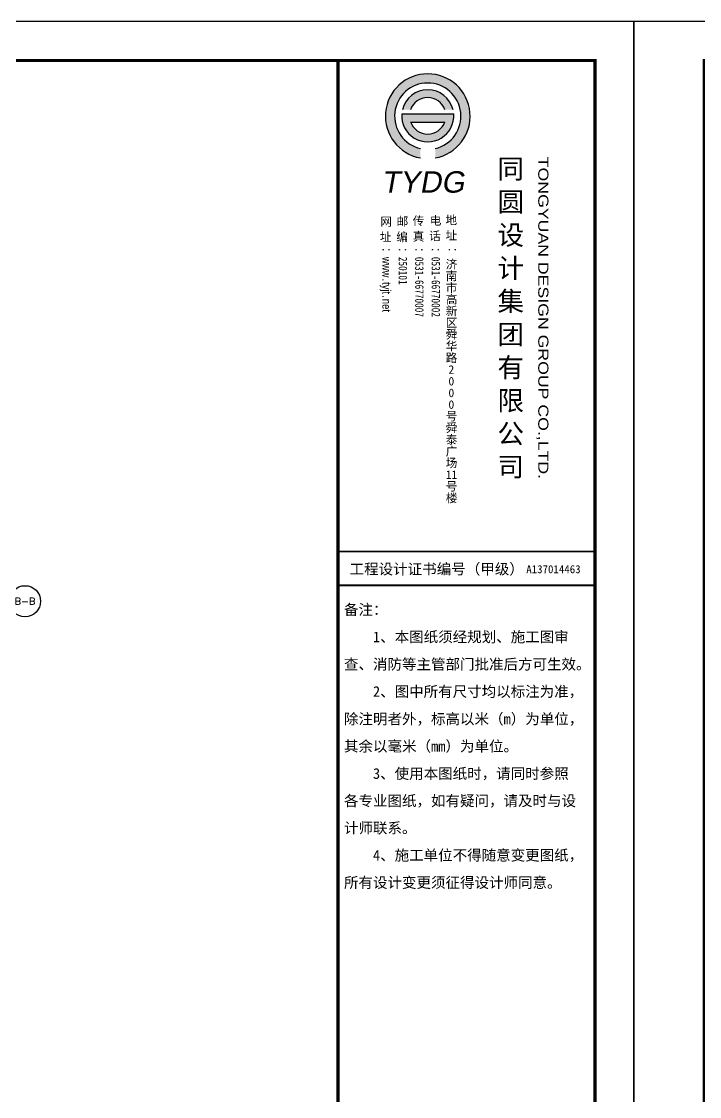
# Model space of a CAD drawing. Extents: x 37906 to 290206, y -18154 to 41246.
# Drawn here: x 114143 to 122847, y 27449 to 41246 of the extents above; entities that cross this region are included whole.
import ezdxf
from ezdxf.enums import TextEntityAlignment as Align

# ---------------------------------------------------------------- set-up
doc = ezdxf.new("R2010")
doc.units = 0
doc.header["$LTSCALE"] = 1000
doc.header["$MEASUREMENT"] = 0
for name, color, linetype in [('AXIS', 3, 'Continuous'), ('AXIS_TEXT', 7, 'Continuous'), ('ECA_TK', 7, 'Continuous'), ('tk', 7, 'Continuous')]:
    doc.layers.add(name, color=color, linetype=linetype)
doc.styles.add('_TCH_AXIS', font='COMPLEX', dxfattribs={"bigfont": 'GBCBIG'})
doc.styles.add('CCDI_T0G_01', font='arial.ttf', dxfattribs={"width": 0.9})
doc.styles.add('COMPLEX', font='COMPLEX.shx', dxfattribs={"width": 0.65})
doc.styles.add('SUNTXT', font='', dxfattribs={"width": 0.8, "height": 3})
doc.styles.add('tyad', font='swissk.ttf', dxfattribs={"width": 0.9, "height": 2.5})
doc.styles.add('黑体', font='simhei.ttf', dxfattribs={"width": 0.8})
doc.styles.get('SUNTXT').set_extended_font_data('SimSun')

# ---------------------------------------------------------------- blocks, each defined once
blk = doc.blocks.new('10B_A1E图框')
h = blk.add_hatch(color=256)
h.paths.add_polyline_path([(786.16, 558.97), (786.16, 561.39, -8.823966), (789.97, 561.39), (789.97, 558.98, 11.333343)])
h.paths.add_polyline_path([(781.52, 571.34), (783.6, 571.34, -0.711417), (792.46, 571.34), (794.54, 571.34, 0.79114)], flags=17)
h.paths.add_polyline_path([(781.36, 570.26, 1.071858), (794.7, 570.26)], flags=17)
h.paths.add_polyline_path([(792.44, 568.2, -0.701619), (783.62, 568.2)], flags=16)
for p, q in [((765, 184), (765, 584)), ((765, 184), (765, 584)), ((765, 184), (765, 584)), ((781.36, 570.26), (794.7, 570.26)), ((783.62, 568.2), (792.44, 568.2))]:
    blk.add_line(p, q)
at = {"const_width": 0.5}
blk.add_lwpolyline([(831, 457.96), (765, 457.96)], dxfattribs=at)
blk.add_lwpolyline([(831, 457.96), (765, 457.96)], dxfattribs=at)
for centre, radius, start, end in [((788.05, 569.69), 10.88, 280.1324, 259.9627), ((788.05, 569.69), 8.52, 282.9926, 257.1302), ((788.03, 569.8), 6.69, 13.3022, 166.6978), ((788.03, 569.8), 4.69, 19.1426, 160.8574), ((788.03, 569.8), 6.69, 176.0272, 3.9728), ((788.03, 569.8), 4.69, 199.8915, 340.1085)]:
    blk.add_arc(centre, radius, start, end)
at = {"layer": 'ECA_TK'}
blk.add_lwpolyline([(0, 0), (841, 0), (841, 594), (0, 594)], close=True, dxfattribs=at)
at = {"layer": 'ECA_TK', "const_width": 0.8}
blk.add_lwpolyline([(831, 10), (831, 584), (18, 584), (18, 10)], close=True, dxfattribs=at)
at = {"layer": 'ECA_TK'}
for points, const_width in [([(765, 10), (765, 584)], 0.8), ([(765, 457.96), (831, 457.96)], 0.5), ([(765, 449.25), (831, 449.25)], 0.5)]:
    blk.add_lwpolyline(points, dxfattribs=dict(at, const_width=const_width))
for s, height, style, p in [('同', 5, '黑体', (805.94, 553.7)), ('圆', 5, '黑体', (805.94, 545.2)), ('网', 2.18, 'SUNTXT', (775.88, 541.55)), ('邮', 2.18, 'SUNTXT', (780.08, 541.58)), ('传', 2.18, 'SUNTXT', (784.17, 541.71)), ('电', 2.18, 'SUNTXT', (788.57, 541.81)), ('地', 2.18, 'SUNTXT', (792.61, 541.93)), ('设', 5, '黑体', (805.94, 536.7)), ('址', 2.18, 'SUNTXT', (775.74, 537.6)), ('编', 2.18, 'SUNTXT', (779.97, 537.57)), ('真', 2.18, 'SUNTXT', (784.17, 537.71)), ('话', 2.18, 'SUNTXT', (788.39, 537.86)), ('址', 2.18, 'SUNTXT', (792.62, 537.99)), ('济', 2.18, 'SUNTXT', (792.67, 530.58)), ('计', 5, '黑体', (805.94, 528.2)), ('南', 2.18, 'SUNTXT', (792.67, 527.58)), ('市', 2.18, 'SUNTXT', (792.67, 524.58)), ('集', 5, '黑体', (805.94, 519.7)), ('高', 2.18, 'SUNTXT', (792.67, 521.58)), ('新', 2.18, 'SUNTXT', (792.67, 518.58)), ('区', 2.18, 'SUNTXT', (792.67, 515.58)), ('团', 5, '黑体', (805.94, 511.2)), ('舜', 2.18, 'SUNTXT', (792.67, 512.58)), ('华', 2.18, 'SUNTXT', (792.67, 509.58)), ('路', 2.18, 'SUNTXT', (792.67, 506.58)), ('有', 5, '黑体', (805.94, 502.7)), ('2', 2.18, 'SUNTXT', (793.36, 503.58)), ('0', 2.18, 'SUNTXT', (793.36, 500.58)), ('0', 2.18, 'SUNTXT', (793.36, 497.58)), ('限', 5, '黑体', (805.94, 494.2)), ('0', 2.18, 'SUNTXT', (793.36, 494.58)), ('号', 2.18, 'SUNTXT', (792.67, 491.58)), ('公', 5, '黑体', (805.94, 485.7)), ('舜', 2.18, 'SUNTXT', (792.67, 488.58)), ('泰', 2.18, 'SUNTXT', (792.67, 485.58)), ('广', 2.18, 'SUNTXT', (792.67, 482.58)), ('场', 2.18, 'SUNTXT', (792.67, 479.58)), ('司', 5, '黑体', (805.94, 477.2)), ('11', 2.18, 'SUNTXT', (792.67, 476.58)), ('号', 2.18, 'SUNTXT', (792.67, 473.58)), ('楼', 2.18, 'SUNTXT', (792.69, 470.58))]:
    blk.add_text(s, height=height, dxfattribs=dict(style=style)).set_placement(p)
at = {"style": 'CCDI_T0G_01', "width": 1.25}
blk.add_text('TONGYUAN DESIGN GROUP CO.,LTD.', height=2.6, rotation=270, dxfattribs=at).set_placement((816.42, 559.28))
at = {"style": 'tyad', "oblique": 10}
blk.add_text('TYDG', height=5.5, dxfattribs=at).set_placement((776.12, 550.06))
at = {"char_height": 2.18, "width": 39.1789, "attachment_point": 1, "rotation": 270, "style": 'SUNTXT'}
for s, insert in [('：{\\fArial|b0|i0|c134|p32;www}.{\\fArial|b0|i0|c134|p32;tyjt}.{\\fArial|b0|i0|c134|p32;net\\fArial|b0|i0|c0|p32;}', (778.56, 536.02)), ('：250101', (782.78, 536.02)), ('：0531-66770007', (787, 536.02)), ('：0531-66770002', (791.22, 536.02)), ('：', (795.56, 536.02))]:
    blk.add_mtext(s, dxfattribs=dict(at, insert=insert))
at = {"layer": 'ECA_TK', "linetype": 'Continuous', "style": 'SUNTXT'}
for s, height, p in [('工程设计证书编号（甲级）', 2.7342, (767.97, 452.09)), ('A137014463', 2.051, (813.34, 452.39))]:
    blk.add_text(s, height=height, dxfattribs=at).set_placement(p)
at = {"layer": 'ECA_TK', "style": 'SUNTXT'}
for s, p in [('备注：', (766.54, 441.68)), ('    1、本图纸须经规划、施工图审', (766.54, 434.68)), ('查、消防等主管部门批准后方可生效。', (766.54, 427.66)), ('    2、图中所有尺寸均以标注为准，', (766.54, 420.65)), ('除注明者外，标高以米（m）为单位，', (766.54, 413.62)), ('其余以毫米（mm）为单位。', (766.54, 406.61)), ('    3、使用本图纸时，请同时参照', (766.54, 399.6)), ('各专业图纸，如有疑问，请及时与设', (766.54, 392.61)), ('计师联系。', (766.54, 385.63)), ('    4、施工单位不得随意变更图纸，', (766.54, 378.63)), ('所有设计变更须征得设计师同意。', (766.54, 371.62))]:
    blk.add_text(s, height=2.73, dxfattribs=at).set_placement(p)
blk = doc.blocks.new('_AXISO')
blk.add_circle((0, 0), 0.5)
at = {"layer": 'AXIS_TEXT', "style": 'COMPLEX', "width": 1.041667}
blk.add_attdef('A', text='', height=0.56, dxfattribs=at).set_placement((-0.25, -0.28), (0.25, -0.28), align=Align.FIT)

msp = doc.modelspace()

# ---------------------------------------------------------------- block references
at = {"layer": 'AXIS'}
ref = msp.add_blockref('_AXISO', (114188.3, 33805.4), dxfattribs=dict(at, xscale=400, yscale=400, zscale=400))
ref.add_attrib('A', 'B-B', dxfattribs={"layer": 'AXIS_TEXT', "height": 86.08, "style": '_TCH_AXIS'}).set_placement((114055.1, 33762.3), (114321.5, 33762.3), align=Align.FIT)
at = {"layer": 'tk', "xscale": 50, "yscale": 50, "zscale": 50}
for p in [(79956.2, 11546.3), (122006.2, 11546.3)]:
    msp.add_blockref('10B_A1E图框', p, dxfattribs=at)

doc.saveas('drawing.dxf')
